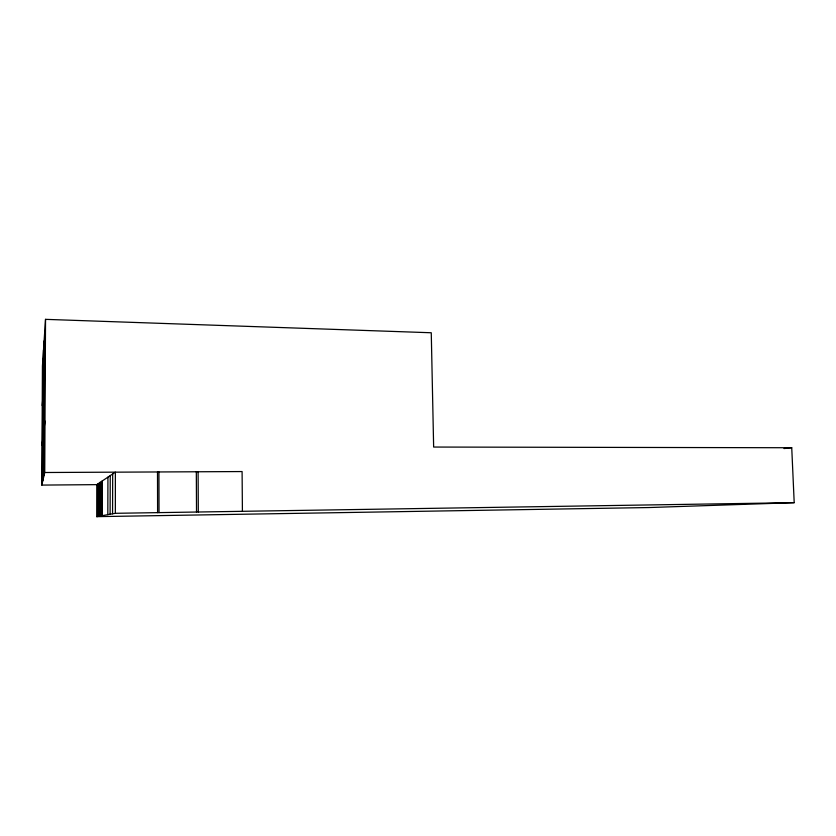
<?xml version="1.0" encoding="UTF-8"?>
<svg xmlns="http://www.w3.org/2000/svg" width="836" height="836" viewBox="0 0 836 836"><rect width="100%" height="100%" fill="white"/><g stroke="black" fill="none" stroke-linecap="round" stroke-linejoin="round"><path stroke-width="1.25" d="M101.929 515.707L101.971 481.149L102.013 515.697M107.813 514.652L107.928 477.157M110.101 514.245L110.247 475.6M112.567 513.806L112.682 473.97M96.725 516.648L115.347 513.304L115.368 472.162L96.777 484.64L41.8 485.089L42.437 366.074L45.531 319.352L431.261 332.759L433.644 447.051L791.734 447.741L794.2 502.666L648.924 507.546L96.725 516.648L96.777 484.64M98.272 516.366L98.324 483.605L98.345 516.355M100.09 482.414L100.038 516.052L100.153 482.372M42.281 483.041L42.939 358.477M42.803 480.794L43.493 350.138M43.378 478.328L44.099 340.942M44.015 475.579L44.778 330.732M41.8 485.079L44.736 472.507L45.531 319.352M42.228 405.533L45.259 370.055M42.019 445.201L44.998 421.104M784.001 448.556L791.734 447.741M115.347 513.304L794.2 502.666M44.736 472.507L242.095 471.556L242.409 511.318M198.101 471.765L198.31 512.008M196.324 471.776L196.523 512.04M158.924 471.953L159.028 512.625M157.502 471.964L157.596 512.646"/></g></svg>
